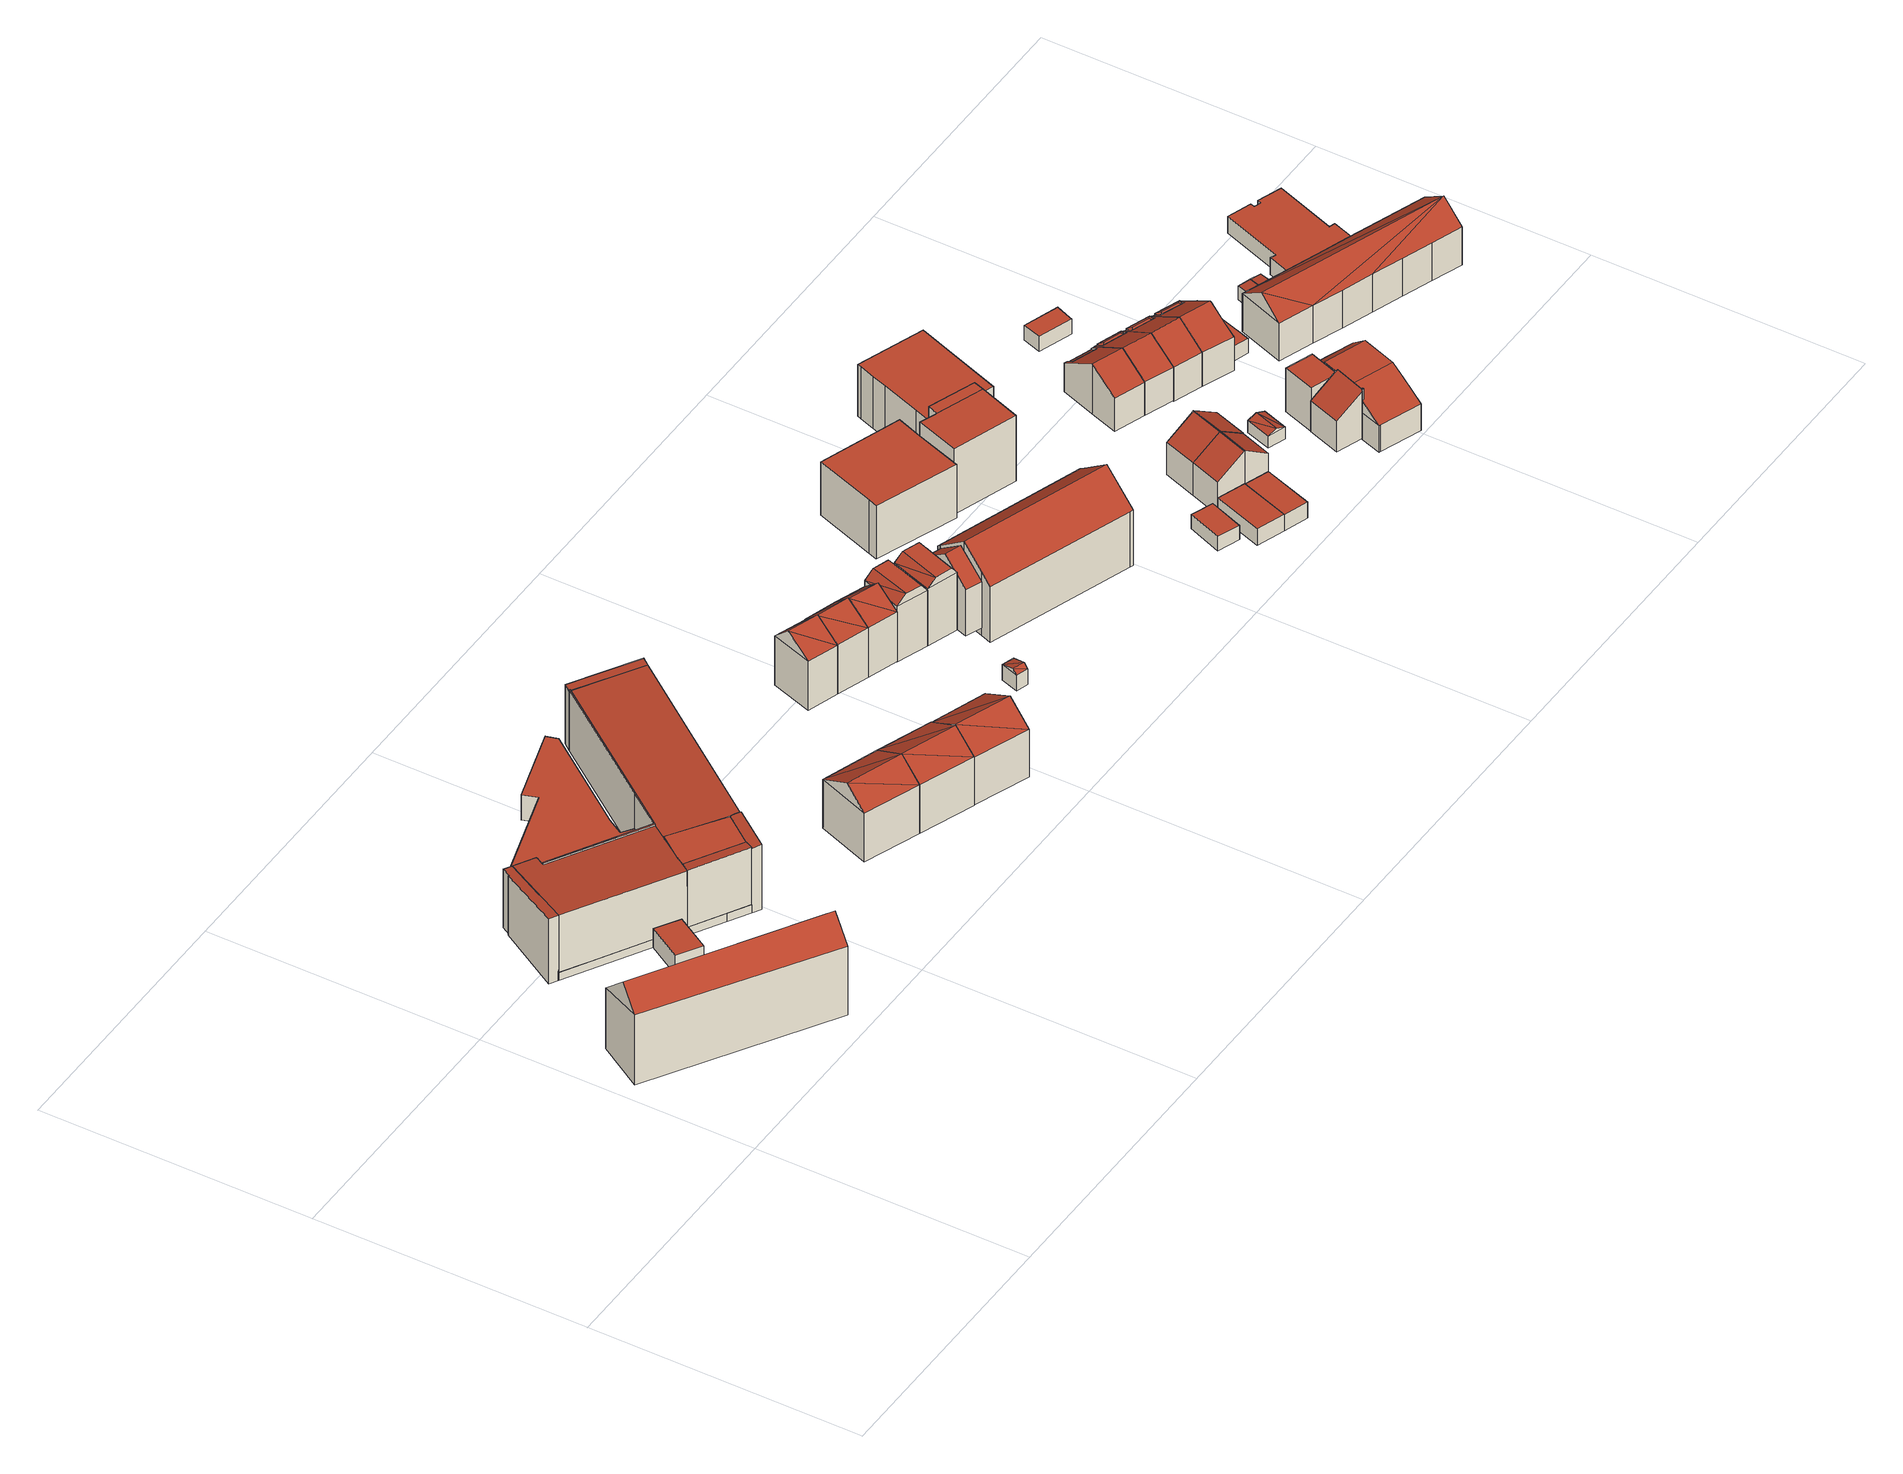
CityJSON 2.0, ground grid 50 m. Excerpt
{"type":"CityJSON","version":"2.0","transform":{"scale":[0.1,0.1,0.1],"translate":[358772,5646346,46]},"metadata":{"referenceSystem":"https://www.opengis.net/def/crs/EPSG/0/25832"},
"CityObjects":{
"building1":{"type":"Building","attributes":{"Gemeindeschluessel":"05315000","Geometrietyp2DReferenz":"3000","function":"31001_1000","roofType":"5000","measuredHeight":18.04},"address":[{"country":"Germany","locality":"Köln","thoroughfareNumber":"4","thoroughfareName":"Gaußstr."},{"country":"Germany","locality":"Köln","thoroughfareNumber":"2","thoroughfareName":"Gaußstr."}],"geometry":[{"type":"Solid","lod":"2","boundaries":[[[[0,1,2,3]],[[4,5,1,0]],[[6,7,5,4]],[[8,9,7,6]],[[3,2,9,8]],[[4,0,10,11,6]],[[11,10,3,8]],[[6,11,8]],[[3,10,0]],[[1,5,7,9,2]]]],"semantics":{"surfaces":[{"type":"WallSurface"},{"type":"RoofSurface"},{"type":"GroundSurface"}],"values":[[0,0,0,0,0,1,1,0,0,2]]}}]},
"building2":{"type":"Building","attributes":{"Gemeindeschluessel":"05315000","Geometrietyp2DReferenz":"3000","function":"51009_1610","roofType":"1000","measuredHeight":3.92},"geometry":[{"type":"Solid","lod":"2","boundaries":[[[[12,13,14,15]],[[16,17,13,12]],[[18,19,17,16]],[[15,14,19,18]],[[16,12,15,18]],[[13,17,19,14]]]],"semantics":{"surfaces":[{"type":"WallSurface"},{"type":"RoofSurface"},{"type":"GroundSurface"}],"values":[[0,0,0,0,1,2]]}}]},
"building3":{"type":"Building","attributes":{"Gemeindeschluessel":"05315000","Geometrietyp2DReferenz":"3000","function":"31001_2000"},"address":[{"country":"Germany","locality":"Köln","thoroughfareNumber":"184","thoroughfareName":"Deutz-Mülheimer Str."}],"children":["building3-1","building3-2","building3-3","building3-4","building3-5","building3-6","building3-7","building3-8","building3-9","building3-10","building3-11"]},
"building3-1":{"type":"BuildingPart","attributes":{"roofType":"2100","measuredHeight":13.25},"parents":["building3"],"geometry":[{"type":"Solid","lod":"2","boundaries":[[[[20,21,22,23]],[[24,25,21,20]],[[26,27,25,24]],[[28,29,27,26]],[[23,22,30,31]],[[28,26,24,20,23,31]],[[21,25,27,29,32,30,22]],[[32,33,28,31,30]],[[29,28,33,32]]]],"semantics":{"surfaces":[{"type":"WallSurface"},{"type":"RoofSurface"},{"type":"GroundSurface"},{"type":"ClosureSurface"}],"values":[[0,0,0,0,0,1,2,0,3]]}}]},
"building3-2":{"type":"BuildingPart","attributes":{"roofType":"1000","measuredHeight":1.6},"parents":["building3"],"geometry":[{"type":"Solid","lod":"2","boundaries":[[[[34,35,36,37]],[[38,39,35,34]],[[40,30,39,38]],[[41,32,30,40]],[[42,41,40,38,34,37,43]],[[35,39,30,32,44,45,36]],[[32,41,42,44]],[[44,42,43,45]],[[45,43,37,36]]]],"semantics":{"surfaces":[{"type":"WallSurface"},{"type":"RoofSurface"},{"type":"GroundSurface"},{"type":"ClosureSurface"}],"values":[[0,0,0,0,1,2,3,3,3]]}}]},
"building3-3":{"type":"BuildingPart","attributes":{"roofType":"1000","measuredHeight":12.9},"parents":["building3"],"geometry":[{"type":"Solid","lod":"2","boundaries":[[[[46,47,48,49,50,51]],[[52,53,54,55]],[[55,50,49,52]],[[48,47,56]],[[52,49,48,56,57,53]],[[57,56,47,46]],[[53,57,46,51,54]],[[54,51,50,55]]]],"semantics":{"surfaces":[{"type":"RoofSurface"},{"type":"GroundSurface"},{"type":"ClosureSurface"},{"type":"WallSurface"}],"values":[[0,1,2,3,2,3,2,2]]}}]},
"building3-4":{"type":"BuildingPart","attributes":{"roofType":"2100","measuredHeight":13.23},"parents":["building3"],"geometry":[{"type":"Solid","lod":"2","boundaries":[[[[58,59,29,28]],[[60,61,59,58]],[[62,63,61,60]],[[64,65,63,62]],[[66,67,65,64]],[[68,69,48,56,70,71,72,66,64,62,60,58,28,33]],[[59,61,63,65,67,73,74,75,53,52,45,44,32,29]],[[67,66,72,73]],[[73,72,71,74]],[[74,71,70,75]],[[76,49,48,69]],[[70,56,57]],[[53,57,56,48,49,52]],[[52,49,76,69,68,43,45]],[[75,70,57,53]],[[42,43,68,33,41]],[[32,44,42,41]],[[44,45,43,42]],[[29,32,41,33,28]]]],"semantics":{"surfaces":[{"type":"WallSurface"},{"type":"RoofSurface"},{"type":"GroundSurface"},{"type":"ClosureSurface"}],"values":[[0,0,0,0,0,1,2,3,3,3,0,0,3,3,3,0,3,3,3]]}}]},
"building3-5":{"type":"BuildingPart","attributes":{"roofType":"9999","measuredHeight":6.54},"parents":["building3"],"geometry":[{"type":"Solid","lod":"2","boundaries":[[[[77,78,79,80,81]],[[78,82,83,79]],[[77,84,82,78]],[[85,81,80,86]],[[86,80,79,83]],[[84,77,81,85]],[[86,83,82,84,85]]]],"semantics":{"surfaces":[{"type":"RoofSurface"},{"type":"WallSurface"},{"type":"GroundSurface"}],"values":[[0,1,1,1,1,1,2]]}}]},
"building3-6":{"type":"BuildingPart","attributes":{"roofType":"2100","measuredHeight":13.22},"parents":["building3"],"geometry":[{"type":"Solid","lod":"2","boundaries":[[[[81,85,81,87]],[[88,89,90,70,57,46,91,87,92]],[[54,53,75,93,83,86,85]],[[51,54,85,81,87,91]],[[51,91,46]],[[53,54,51,46,57]],[[57,70,75,53]],[[90,93,75,70]],[[93,90,89,88,79,83]],[[79,88,92,80]],[[86,83,79,80]],[[81,80,92,87]],[[85,86,80,81]]]],"semantics":{"surfaces":[{"type":"WallSurface"},{"type":"RoofSurface"},{"type":"GroundSurface"},{"type":"ClosureSurface"}],"values":[[0,1,2,3,0,3,3,3,3,0,3,0,3]]}}]},
"building3-7":{"type":"BuildingPart","attributes":{"roofType":"2100","measuredHeight":13.25},"parents":["building3"],"geometry":[{"type":"Solid","lod":"2","boundaries":[[[[94,95,76,69,96,97]],[[52,55,36,45]],[[68,96,69]],[[43,68,69,76,49,52,45]],[[55,50,49,76,95]],[[55,52,49,50]],[[94,97,98]],[[55,95,94,98,37,36]],[[37,98,97,96,68,43]],[[45,36,37,43]]]],"semantics":{"surfaces":[{"type":"RoofSurface"},{"type":"GroundSurface"},{"type":"WallSurface"},{"type":"ClosureSurface"}],"values":[[0,1,2,3,2,3,2,3,2,3]]}}]},
"building3-8":{"type":"BuildingPart","attributes":{"roofType":"1000","measuredHeight":5.08},"parents":["building3"],"geometry":[{"type":"Solid","lod":"2","boundaries":[[[[99,100,101,102]],[[103,104,100,99]],[[105,106,104,103]],[[107,108,106,105]],[[109,110,108,107]],[[111,112,110,109]],[[113,114,112,111]],[[115,116,114,113]],[[117,118,116,115]],[[119,120,118,117]],[[121,122,120,119]],[[123,124,122,121]],[[125,126,124,123]],[[121,119,117,115,113,111,109,107,105,103,99,102,127,125,123]],[[128,101,100,104,106,108,110,112,114,116,118,120,122,124,126]],[[126,125,127,128]],[[128,127,102,101]]]],"semantics":{"surfaces":[{"type":"WallSurface"},{"type":"RoofSurface"},{"type":"GroundSurface"},{"type":"ClosureSurface"}],"values":[[0,0,0,0,0,0,0,0,0,0,0,0,0,1,2,3,3]]}}]},
"building3-9":{"type":"BuildingPart","attributes":{"roofType":"2100","measuredHeight":13.27},"parents":["building3"],"geometry":[{"type":"Solid","lod":"2","boundaries":[[[[50,55,95]],[[129,130,84,77,131]],[[132,35,130,129]],[[98,36,35,132]],[[129,131,91,95,94,98,132]],[[55,54,85,84,130,35,36]],[[55,36,98,94,95]],[[50,95,91,51]],[[54,55,50,51]],[[81,87,91,131,77]],[[84,85,81,77]],[[54,51,91,87,81,85]]]],"semantics":{"surfaces":[{"type":"WallSurface"},{"type":"RoofSurface"},{"type":"GroundSurface"},{"type":"ClosureSurface"}],"values":[[0,0,0,0,1,2,3,0,3,0,3,3]]}}]},
"building3-10":{"type":"BuildingPart","attributes":{"roofType":"2100","measuredHeight":13.21},"parents":["building3"],"geometry":[{"type":"Solid","lod":"2","boundaries":[[[[133,134,135,136]],[[137,138,134,133]],[[139,78,82,138,137]],[[137,133,136,140,89,88,139]],[[134,138,82,83,93,135]],[[90,89,140]],[[79,78,139,88]],[[83,82,78,79]],[[93,83,79,88,89,90]],[[135,93,90,140,136]]]],"semantics":{"surfaces":[{"type":"WallSurface"},{"type":"RoofSurface"},{"type":"GroundSurface"},{"type":"ClosureSurface"}],"values":[[0,0,0,1,2,0,0,3,3,3]]}}]},
"building3-11":{"type":"BuildingPart","attributes":{"roofType":"1000","measuredHeight":12.34},"parents":["building3"],"geometry":[{"type":"Solid","lod":"2","boundaries":[[[[141,102,101,67,66,142]],[[143,136,135,126,125,144]],[[145,146,143,144,147,141,142,148,149]],[[67,101,128,126,135,93,75,74,73]],[[72,148,142,66]],[[67,73,72,66]],[[102,141,147,127]],[[128,101,102,127]],[[127,147,144,125]],[[126,128,127,125]],[[136,143,146,140]],[[135,136,140,90,93]],[[90,140,146,145,70]],[[75,93,90,70]],[[70,145,149,71]],[[74,75,70,71]],[[71,149,148,72]],[[73,74,71,72]]]],"semantics":{"surfaces":[{"type":"WallSurface"},{"type":"RoofSurface"},{"type":"GroundSurface"},{"type":"ClosureSurface"}],"values":[[0,0,1,2,0,3,0,3,0,3,0,3,0,3,0,3,0,3]]}}]},
"building4":{"type":"Building","attributes":{"Gemeindeschluessel":"05315000","Geometrietyp2DReferenz":"3000","function":"31001_1000","roofType":"3100","measuredHeight":13.25},"address":[{"country":"Germany","locality":"Köln","thoroughfareNumber":"7","thoroughfareName":"Gaußstr."}],"geometry":[{"type":"Solid","lod":"2","boundaries":[[[[150,151,152,153]],[[154,155,151,150]],[[156,157,155,154]],[[153,152,157,156]],[[150,158,154]],[[156,159,153]],[[158,150,153]],[[153,159,158]],[[154,158,159]],[[159,156,154]],[[151,155,157,152]]]],"semantics":{"surfaces":[{"type":"WallSurface"},{"type":"RoofSurface"},{"type":"GroundSurface"}],"values":[[0,0,0,0,0,0,1,1,1,1,2]]}}]},
"building5":{"type":"Building","attributes":{"Gemeindeschluessel":"05315000","Geometrietyp2DReferenz":"3000","function":"31001_1000","roofType":"3100","measuredHeight":13.28},"address":[{"country":"Germany","locality":"Köln","thoroughfareNumber":"9","thoroughfareName":"Gaußstr."}],"geometry":[{"type":"Solid","lod":"2","boundaries":[[[[160,161,151,150]],[[162,163,161,160]],[[154,155,163,162]],[[150,151,155,154]],[[160,164,162]],[[154,165,150]],[[164,160,150]],[[150,165,164]],[[162,164,165]],[[165,154,162]],[[161,163,155,151]]]],"semantics":{"surfaces":[{"type":"WallSurface"},{"type":"RoofSurface"},{"type":"GroundSurface"}],"values":[[0,0,0,0,0,0,1,1,1,1,2]]}}]},
"building6":{"type":"Building","attributes":{"Gemeindeschluessel":"05315000","Geometrietyp2DReferenz":"3000","function":"31001_1000","roofType":"3100","measuredHeight":13.26},"address":[{"country":"Germany","locality":"Köln","thoroughfareNumber":"11","thoroughfareName":"Gaußstr."}],"geometry":[{"type":"Solid","lod":"2","boundaries":[[[[166,167,168,169]],[[170,171,167,166]],[[172,173,171,170]],[[169,168,173,172]],[[166,174,170]],[[172,175,169]],[[174,166,169]],[[169,175,174]],[[170,174,175]],[[175,172,170]],[[167,171,173,168]]]],"semantics":{"surfaces":[{"type":"WallSurface"},{"type":"RoofSurface"},{"type":"GroundSurface"}],"values":[[0,0,0,0,0,0,1,1,1,1,2]]}}]},
"building7":{"type":"Building","attributes":{"Gemeindeschluessel":"05315000","Geometrietyp2DReferenz":"3000","function":"31001_1000","roofType":"3100","measuredHeight":13.09},"address":[{"country":"Germany","locality":"Köln","thoroughfareNumber":"1","thoroughfareName":"Juliusstr."}],"geometry":[{"type":"Solid","lod":"2","boundaries":[[[[176,177,178,179]],[[180,181,177,176]],[[182,183,181,180]],[[179,178,183,182]],[[176,184,180]],[[182,185,179]],[[184,176,179]],[[179,185,184]],[[180,184,185]],[[185,182,180]],[[177,181,183,178]]]],"semantics":{"surfaces":[{"type":"WallSurface"},{"type":"RoofSurface"},{"type":"GroundSurface"}],"values":[[0,0,0,0,0,0,1,1,1,1,2]]}}]},
"building8":{"type":"Building","attributes":{"Gemeindeschluessel":"05315000","Geometrietyp2DReferenz":"3000","function":"31001_1000","roofType":"3100","measuredHeight":12.98},"address":[{"country":"Germany","locality":"Köln","thoroughfareNumber":"3","thoroughfareName":"Juliusstr."}],"geometry":[{"type":"Solid","lod":"2","boundaries":[[[[186,187,177,188]],[[189,190,187,186]],[[191,181,190,189]],[[188,177,181,191]],[[186,192,189]],[[191,193,188]],[[192,186,188]],[[188,193,192]],[[189,192,193]],[[193,191,189]],[[187,190,181,177]]]],"semantics":{"surfaces":[{"type":"WallSurface"},{"type":"RoofSurface"},{"type":"GroundSurface"}],"values":[[0,0,0,0,0,0,1,1,1,1,2]]}}]},
"building9":{"type":"Building","attributes":{"Gemeindeschluessel":"05315000","Geometrietyp2DReferenz":"3000","function":"31001_1000","roofType":"3100","measuredHeight":3.98},"geometry":[{"type":"Solid","lod":"2","boundaries":[[[[194,195,196,197]],[[198,199,195,194]],[[200,201,199,198]],[[197,196,201,200]],[[194,202,198]],[[200,203,197]],[[202,194,197]],[[197,203,202]],[[198,202,203]],[[203,200,198]],[[195,199,201,196]]]],"semantics":{"surfaces":[{"type":"WallSurface"},{"type":"RoofSurface"},{"type":"GroundSurface"}],"values":[[0,0,0,0,0,0,1,1,1,1,2]]}}]},
"building10":{"type":"Building","attributes":{"Gemeindeschluessel":"05315000","Geometrietyp2DReferenz":"3000","function":"31001_1000","roofType":"3100","measuredHeight":13.05},"address":[{"country":"Germany","locality":"Köln","thoroughfareNumber":"5","thoroughfareName":"Juliusstr."}],"geometry":[{"type":"Solid","lod":"2","boundaries":[[[[204,205,187,186]],[[206,207,205,204]],[[189,190,207,206]],[[186,187,190,189]],[[204,208,206]],[[189,209,186]],[[208,204,186]],[[186,209,208]],[[206,208,209]],[[209,189,206]],[[205,207,190,187]]]],"semantics":{"surfaces":[{"type":"WallSurface"},{"type":"RoofSurface"},{"type":"GroundSurface"}],"values":[[0,0,0,0,0,0,1,1,1,1,2]]}}]},
"building11":{"type":"Building","attributes":{"Gemeindeschluessel":"05315000","Geometrietyp2DReferenz":"3000","function":"31001_1000","roofType":"9999","measuredHeight":12.93},"address":[{"country":"Germany","locality":"Köln","thoroughfareNumber":"7","thoroughfareName":"Juliusstr."}],"geometry":[{"type":"Solid","lod":"2","boundaries":[[[[210,211,212,213]],[[214,215,211,210]],[[216,217,215,214]],[[213,212,217,216]],[[218,219,210]],[[210,213,218]],[[210,219,220,214]],[[214,220,221]],[[221,216,214]],[[216,221,218,213]],[[219,218,221,220]],[[211,215,217,212]]]],"semantics":{"surfaces":[{"type":"WallSurface"},{"type":"RoofSurface"},{"type":"GroundSurface"}],"values":[[0,0,0,0,1,1,0,1,1,0,1,2]]}}]},
"building12":{"type":"Building","attributes":{"Gemeindeschluessel":"05315000","Geometrietyp2DReferenz":"3000","function":"31001_1000","roofType":"9999","measuredHeight":13.04},"address":[{"country":"Germany","locality":"Köln","thoroughfareNumber":"9","thoroughfareName":"Juliusstr."}],"geometry":[{"type":"Solid","lod":"2","boundaries":[[[[222,223,215,224]],[[225,226,223,222]],[[227,228,226,225]],[[229,217,228,227]],[[224,215,217,229]],[[230,231,224]],[[224,229,230]],[[232,233,222]],[[227,225,222,233]],[[233,232,234,231,230,235]],[[233,235,230,229,227]],[[231,234,232,222,224]],[[223,226,228,217,215]]]],"semantics":{"surfaces":[{"type":"WallSurface"},{"type":"RoofSurface"},{"type":"GroundSurface"}],"values":[[0,0,0,0,0,1,1,1,1,1,0,0,2]]}}]},
"building13":{"type":"Building","attributes":{"Gemeindeschluessel":"05315000","Geometrietyp2DReferenz":"3000","function":"31001_1000","roofType":"5000","measuredHeight":13.47},"geometry":[{"type":"Solid","lod":"2","boundaries":[[[[236,237,238,239]],[[240,241,237,236]],[[242,243,241,240]],[[244,245,243,242]],[[239,238,245,244]],[[246,247,236,239,244]],[[242,240,247,246]],[[236,247,240]],[[242,246,244]],[[237,241,243,245,238]]]],"semantics":{"surfaces":[{"type":"WallSurface"},{"type":"RoofSurface"},{"type":"GroundSurface"}],"values":[[0,0,0,0,0,1,1,0,0,2]]}}]},
"building14":{"type":"Building","attributes":{"Gemeindeschluessel":"05315000","Geometrietyp2DReferenz":"3000","function":"31001_1000","roofType":"3100","measuredHeight":16.35},"address":[{"country":"Germany","locality":"Köln","thoroughfareNumber":"9a","thoroughfareName":"Juliusstr."}],"geometry":[{"type":"Solid","lod":"2","boundaries":[[[[248,249,250,251]],[[252,253,249,248]],[[254,255,253,252]],[[256,257,255,254]],[[258,259,257,256]],[[260,261,259,258]],[[262,263,261,260]],[[264,265,263,262]],[[266,267,265,264]],[[268,269,267,266]],[[251,250,269,268]],[[262,260,258,256,254,252,264]],[[248,251,268,266,264,252]],[[249,253,255,257,259,261,263,265,267,269,250]]]],"semantics":{"surfaces":[{"type":"WallSurface"},{"type":"RoofSurface"},{"type":"GroundSurface"}],"values":[[0,0,0,0,0,0,0,0,0,0,0,1,1,2]]}}]},
"building15":{"type":"Building","attributes":{"Gemeindeschluessel":"05315000","Geometrietyp2DReferenz":"3000","function":"31001_1000","roofType":"1000","measuredHeight":10.87},"geometry":[{"type":"Solid","lod":"2","boundaries":[[[[270,271,272,273]],[[274,275,271,270]],[[276,277,275,274]],[[278,279,277,276]],[[280,281,279,278]],[[282,283,281,280]],[[273,272,283,282]],[[280,278,276,274,270,273,282]],[[271,275,277,279,281,283,272]]]],"semantics":{"surfaces":[{"type":"WallSurface"},{"type":"RoofSurface"},{"type":"GroundSurface"}],"values":[[0,0,0,0,0,0,0,1,2]]}}]},
"building16":{"type":"Building","attributes":{"Gemeindeschluessel":"05315000","Geometrietyp2DReferenz":"3000","function":"31001_2000","roofType":"1000","measuredHeight":2.83},"geometry":[{"type":"Solid","lod":"2","boundaries":[[[[284,285,286,287]],[[288,289,285,284]],[[290,291,289,288]],[[287,286,291,290]],[[288,284,287,290]],[[285,289,291,286]]]],"semantics":{"surfaces":[{"type":"WallSurface"},{"type":"RoofSurface"},{"type":"GroundSurface"}],"values":[[0,0,0,0,1,2]]}}]},
"building17":{"type":"Building","attributes":{"Gemeindeschluessel":"05315000","Geometrietyp2DReferenz":"3000","function":"31001_1000","roofType":"1000","measuredHeight":3.33},"geometry":[{"type":"Solid","lod":"2","boundaries":[[[[292,293,294,295]],[[296,297,293,292]],[[298,299,297,296]],[[295,294,299,298]],[[296,292,295,298]],[[293,297,299,294]]]],"semantics":{"surfaces":[{"type":"WallSurface"},{"type":"RoofSurface"},{"type":"GroundSurface"}],"values":[[0,0,0,0,1,2]]}}]},
"building18":{"type":"Building","attributes":{"Gemeindeschluessel":"05315000","Geometrietyp2DReferenz":"3000","function":"31001_1000","roofType":"1000","measuredHeight":3.29},"geometry":[{"type":"Solid","lod":"2","boundaries":[[[[300,297,299,301]],[[302,303,297,300]],[[304,305,303,302]],[[301,299,305,304]],[[302,300,301,304]],[[297,303,305,299]]]],"semantics":{"surfaces":[{"type":"WallSurface"},{"type":"RoofSurface"},{"type":"GroundSurface"}],"values":[[0,0,0,0,1,2]]}}]},
"building19":{"type":"Building","attributes":{"Gemeindeschluessel":"05315000","Geometrietyp2DReferenz":"3000","function":"31001_1000"},"address":[{"country":"Germany","locality":"Köln","thoroughfareNumber":"1","thoroughfareName":"Theodor-Brauer-Str."}],"children":["building19-1","building19-2","building19-3"]},
"building19-1":{"type":"BuildingPart","attributes":{"roofType":"1000","measuredHeight":13.36},"parents":["building19"],"geometry":[{"type":"Solid","lod":"2","boundaries":[[[[306,307,308,309]],[[310,311,307,306]],[[312,313,311,310]],[[314,315,313,312]],[[312,310,306,309,314]],[[308,307,311,313,315]],[[315,314,309,308]]]],"semantics":{"surfaces":[{"type":"WallSurface"},{"type":"RoofSurface"},{"type":"GroundSurface"},{"type":"ClosureSurface"}],"values":[[0,0,0,0,1,2,3]]}}]},
"building19-2":{"type":"BuildingPart","attributes":{"roofType":"1000","measuredHeight":10.6},"parents":["building19"],"geometry":[{"type":"Solid","lod":"2","boundaries":[[[[316,317,318,319]],[[320,321,317,316]],[[322,323,321,320]],[[324,325,326,327]],[[328,329,325,324]],[[330,331,329,328]],[[332,333,331,330]],[[334,335,333,332]],[[319,318,335,334]],[[332,330,328,324,327,322,320,316,319,334]],[[317,321,323,326,325,329,331,333,335,318]],[[323,322,327,326]]]],"semantics":{"surfaces":[{"type":"WallSurface"},{"type":"RoofSurface"},{"type":"GroundSurface"},{"type":"ClosureSurface"}],"values":[[0,0,0,0,0,0,0,0,0,1,2,3]]}}]},
"building19-3":{"type":"BuildingPart","attributes":{"roofType":"1000","measuredHeight":13.38},"parents":["building19"],"geometry":[{"type":"Solid","lod":"2","boundaries":[[[[309,308,323,322,336]],[[337,327,326,315,314]],[[314,309,336,337]],[[308,315,326,323]],[[315,308,309,314]],[[327,337,336,322]],[[323,326,327,322]]]],"semantics":{"surfaces":[{"type":"WallSurface"},{"type":"RoofSurface"},{"type":"GroundSurface"},{"type":"ClosureSurface"}],"values":[[0,0,1,2,3,0,3]]}}]},
"building20":{"type":"Building","attributes":{"Gemeindeschluessel":"05315000","Geometrietyp2DReferenz":"3000","function":"31001_1000"},"address":[{"country":"Germany","locality":"Köln","thoroughfareNumber":"9e","thoroughfareName":"Juliusstr."}],"children":["building20-1","building20-2"]},
"building20-1":{"type":"BuildingPart","attributes":{"roofType":"2100","measuredHeight":10.15},"parents":["building20"],"geometry":[{"type":"Solid","lod":"2","boundaries":[[[[338,339,340,341]],[[342,343,339,338]],[[344,345,343,342]],[[338,341,344,342]],[[340,339,343,345]],[[340,345,344,341]]]],"semantics":{"surfaces":[{"type":"WallSurface"},{"type":"RoofSurface"},{"type":"GroundSurface"},{"type":"ClosureSurface"}],"values":[[0,0,0,1,2,3]]}}]},
"building20-2":{"type":"BuildingPart","attributes":{"roofType":"2100","measuredHeight":10.14},"parents":["building20"],"geometry":[{"type":"Solid","lod":"2","boundaries":[[[[346,347,345,344]],[[348,349,347,346]],[[341,340,349,348]],[[346,344,341,348]],[[345,347,349,340]],[[345,340,341,344]]]],"semantics":{"surfaces":[{"type":"WallSurface"},{"type":"RoofSurface"},{"type":"GroundSurface"},{"type":"ClosureSurface"}],"values":[[0,0,0,1,2,3]]}}]},
"building21":{"type":"Building","attributes":{"Gemeindeschluessel":"05315000","Geometrietyp2DReferenz":"3000","function":"31001_1000","roofType":"2100","measuredHeight":10.09},"address":[{"country":"Germany","locality":"Köln","thoroughfareNumber":"9h","thoroughfareName":"Juliusstr."}],"geometry":[{"type":"Solid","lod":"2","boundaries":[[[[350,297,303,351]],[[352,353,297,350]],[[354,355,353,352]],[[351,303,355,354]],[[352,350,351,354]],[[297,353,355,303]]]],"semantics":{"surfaces":[{"type":"WallSurface"},{"type":"RoofSurface"},{"type":"GroundSurface"}],"values":[[0,0,0,0,1,2]]}}]},
"building22":{"type":"Building","attributes":{"Gemeindeschluessel":"05315000","Geometrietyp2DReferenz":"3000","function":"31001_1000","roofType":"2100","measuredHeight":10.29},"address":[{"country":"Germany","locality":"Köln","thoroughfareNumber":"9g","thoroughfareName":"Juliusstr."}],"geometry":[{"type":"Solid","lod":"2","boundaries":[[[[356,357,358,359]],[[360,361,357,356]],[[352,362,361,360]],[[359,358,362,352]],[[360,356,359,352]],[[357,361,362,358]]]],"semantics":{"surfaces":[{"type":"WallSurface"},{"type":"RoofSurface"},{"type":"GroundSurface"}],"values":[[0,0,0,0,1,2]]}}]},
"building23":{"type":"Building","attributes":{"Gemeindeschluessel":"05315000","Geometrietyp2DReferenz":"3000","function":"51009_1611","roofType":"3100","measuredHeight":3},"geometry":[{"type":"Solid","lod":"2","boundaries":[[[[363,364,365,366]],[[367,368,364,363]],[[369,370,368,367]],[[366,365,370,369]],[[363,371,367]],[[369,372,366]],[[372,371,363]],[[363,366,372]],[[369,367,371]],[[371,372,369]],[[364,368,370,365]]]],"semantics":{"surfaces":[{"type":"WallSurface"},{"type":"RoofSurface"},{"type":"GroundSurface"}],"values":[[0,0,0,0,0,0,1,1,1,1,2]]}}]},
"building24":{"type":"Building","attributes":{"Gemeindeschluessel":"05315000","Geometrietyp2DReferenz":"3000","function":"31001_1000","roofType":"3100","measuredHeight":10.17},"address":[{"country":"Germany","locality":"Köln","thoroughfareNumber":"26","thoroughfareName":"Juliusstr."}],"geometry":[{"type":"Solid","lod":"2","boundaries":[[[[373,374,375,376]],[[377,378,374,373]],[[379,380,378,377]],[[381,382,380,379]],[[383,384,382,381]],[[385,386,384,383]],[[387,388,386,385]],[[389,390,388,387]],[[391,392,390,389]],[[376,375,392,391]],[[385,383,381,379,377,373,376,387]],[[391,389,387,376]],[[374,378,380,382,384,386,388,390,392,375]]]],"semantics":{"surfaces":[{"type":"WallSurface"},{"type":"RoofSurface"},{"type":"GroundSurface"}],"values":[[0,0,0,0,0,0,0,0,0,0,1,1,2]]}}]},
"building25":{"type":"Building","attributes":{"Gemeindeschluessel":"05315000","Geometrietyp2DReferenz":"3000","function":"31001_1000","roofType":"2100","measuredHeight":9.74},"address":[{"country":"Germany","locality":"Köln","thoroughfareNumber":"13","thoroughfareName":"Juliusstr."}],"geometry":[{"type":"Solid","lod":"2","boundaries":[[[[393,394,395,396]],[[397,398,394,393]],[[399,400,398,397]],[[401,402,400,399]],[[403,404,402,401]],[[405,406,404,403]],[[407,408,406,405]],[[409,410,408,407]],[[411,412,410,409]],[[413,414,412,411]],[[396,395,414,413]],[[411,409,407,405,403,401,399,397,393,396,413]],[[394,398,400,402,404,406,408,410,412,414,395]]]],"semantics":{"surfaces":[{"type":"WallSurface"},{"type":"RoofSurface"},{"type":"GroundSurface"}],"values":[[0,0,0,0,0,0,0,0,0,0,0,1,2]]}}]},
"building26":{"type":"Building","attributes":{"Gemeindeschluessel":"05315000","Geometrietyp2DReferenz":"3000","function":"51009_1610","roofType":"2100","measuredHeight":6.44},"geometry":[{"type":"Solid","lod":"2","boundaries":[[[[415,416,417,418]],[[419,420,416,415]],[[421,422,420,419]],[[418,417,422,421]],[[419,415,418,421]],[[416,420,422,417]]]],"semantics":{"surfaces":[{"type":"WallSurface"},{"type":"RoofSurface"},{"type":"GroundSurface"}],"values":[[0,0,0,0,1,2]]}}]},
"building27":{"type":"Building","attributes":{"Gemeindeschluessel":"05315000","Geometrietyp2DReferenz":"3000","function":"31001_1000","roofType":"3100","measuredHeight":10.2},"address":[{"country":"Germany","locality":"Köln","thoroughfareNumber":"28","thoroughfareName":"Juliusstr."}],"geometry":[{"type":"Solid","lod":"2","boundaries":[[[[423,386,388,387]],[[424,425,386,423]],[[426,427,425,424]],[[428,429,427,426]],[[430,431,429,428]],[[432,433,431,430]],[[434,435,433,432]],[[436,437,435,434]],[[438,390,437,436]],[[387,388,390,438]],[[432,430,428,426,424,423,387,434]],[[438,436,434,387]],[[386,425,427,429,431,433,435,437,390,388]]]],"semantics":{"surfaces":[{"type":"WallSurface"},{"type":"RoofSurface"},{"type":"GroundSurface"}],"values":[[0,0,0,0,0,0,0,0,0,0,1,1,2]]}}]},
"building28":{"type":"Building","attributes":{"Gemeindeschluessel":"05315000","Geometrietyp2DReferenz":"3000","function":"31001_1000","roofType":"1000","measuredHeight":8.87},"address":[{"country":"Germany","locality":"Köln","thoroughfareNumber":"11","thoroughfareName":"Juliusstr."}],"geometry":[{"type":"Solid","lod":"2","boundaries":[[[[439,440,441,442]],[[443,444,440,439]],[[445,446,444,443]],[[447,448,446,445]],[[442,441,448,447]],[[445,443,439,442,447]],[[440,444,446,448,441]]]],"semantics":{"surfaces":[{"type":"WallSurface"},{"type":"RoofSurface"},{"type":"GroundSurface"}],"values":[[0,0,0,0,0,1,2]]}}]},
"building29":{"type":"Building","attributes":{"Gemeindeschluessel":"05315000","Geometrietyp2DReferenz":"3000","function":"51009_1610","roofType":"5000","measuredHeight":6.51},"geometry":[{"type":"Solid","lod":"2","boundaries":[[[[449,450,451,452]],[[453,454,450,449]],[[455,456,454,453]],[[452,451,456,455]],[[455,453,457]],[[457,453,449,458]],[[449,452,458]],[[458,452,455,457]],[[450,454,456,451]]]],"semantics":{"surfaces":[{"type":"WallSurface"},{"type":"RoofSurface"},{"type":"GroundSurface"}],"values":[[0,0,0,0,1,1,1,1,2]]}}]},
"building30":{"type":"Building","attributes":{"Gemeindeschluessel":"05315000","Geometrietyp2DReferenz":"3000","function":"31001_1000","roofType":"5000","measuredHeight":9.29},"address":[{"country":"Germany","locality":"Köln","thoroughfareNumber":"15","thoroughfareName":"Juliusstr."}],"geometry":[{"type":"Solid","lod":"2","boundaries":[[[[459,460,461,462]],[[463,464,460,459]],[[465,466,464,463]],[[467,468,466,465]],[[469,470,468,467]],[[471,472,470,469]],[[473,474,472,471]],[[475,476,474,473]],[[477,478,476,475]],[[479,480,478,477]],[[481,482,480,479]],[[483,484,482,481]],[[485,486,484,483]],[[487,488,486,485]],[[489,490,488,487]],[[462,461,490,489]],[[491,492,493,494,495,496,497,498,489,487,485,499]],[[500,501,502,503,504]],[[502,505,492,491,503]],[[492,505,473,471]],[[505,502,475,473]],[[502,501,477,475]],[[501,500,479,477]],[[500,504,481,479]],[[504,503,491,499,483,481]],[[498,462,489]],[[498,497,459,462]],[[497,496,463,459]],[[496,495,465,463]],[[495,494,467,465]],[[494,493,469,467]],[[493,492,471,469]],[[499,485,483]],[[460,464,466,468,470,472,474,476,478,480,482,484,486,488,490,461]]]],"semantics":{"surfaces":[{"type":"WallSurface"},{"type":"RoofSurface"},{"type":"GroundSurface"}],"values":[[0,0,0,0,0,0,0,0,0,0,0,0,0,0,0,0,1,1,1,0,0,0,0,0,0,0,0,0,0,0,0,0,0,2]]}}]},
"building31":{"type":"Building","attributes":{"Gemeindeschluessel":"05315000","Geometrietyp2DReferenz":"3000","function":"31001_1000","roofType":"3100","measuredHeight":10.42},"address":[{"country":"Germany","locality":"Köln","thoroughfareNumber":"30","thoroughfareName":"Juliusstr."}],"geometry":[{"type":"Solid","lod":"2","boundaries":[[[[506,507,508,434]],[[509,510,507,506]],[[511,512,510,509]],[[513,514,512,511]],[[515,516,514,513]],[[517,518,516,515]],[[519,520,518,517]],[[521,522,520,519]],[[436,523,522,521]],[[434,508,523,436]],[[517,515,513,511,509,506,434,519]],[[436,521,519,434]],[[507,510,512,514,516,518,520,522,523,508]]]],"semantics":{"surfaces":[{"type":"WallSurface"},{"type":"RoofSurface"},{"type":"GroundSurface"}],"values":[[0,0,0,0,0,0,0,0,0,0,1,1,2]]}}]},
"building32":{"type":"Building","attributes":{"Gemeindeschluessel":"05315000","Geometrietyp2DReferenz":"3000","function":"51009_1610","roofType":"5000","measuredHeight":6.43},"geometry":[{"type":"Solid","lod":"2","boundaries":[[[[524,525,526,527]],[[528,529,525,524]],[[530,531,529,528]],[[527,526,531,530]],[[530,528,532]],[[532,528,524,533]],[[524,527,533]],[[533,527,530,532]],[[525,529,531,526]]]],"semantics":{"surfaces":[{"type":"WallSurface"},{"type":"RoofSurface"},{"type":"GroundSurface"}],"values":[[0,0,0,0,1,1,1,1,2]]}}]},
"building33":{"type":"Building","attributes":{"Gemeindeschluessel":"05315000","Geometrietyp2DReferenz":"3000","function":"31001_2460","roofType":"1000","measuredHeight":2.94},"geometry":[{"type":"Solid","lod":"2","boundaries":[[[[534,535,536,537]],[[538,539,535,534]],[[540,541,539,538]],[[542,543,541,540]],[[537,536,543,542]],[[540,538,534,537,542]],[[535,539,541,543,536]]]],"semantics":{"surfaces":[{"type":"WallSurface"},{"type":"RoofSurface"},{"type":"GroundSurface"}],"values":[[0,0,0,0,0,1,2]]}}]},
"building34":{"type":"Building","attributes":{"Gemeindeschluessel":"05315000","Geometrietyp2DReferenz":"3000","function":"31001_1000","roofType":"3100","measuredHeight":10.49},"address":[{"country":"Germany","locality":"Köln","thoroughfareNumber":"32","thoroughfareName":"Juliusstr."}],"geometry":[{"type":"Solid","lod":"2","boundaries":[[[[521,522,544,545]],[[546,520,522,521]],[[547,518,520,546]],[[548,549,518,547]],[[550,551,549,548]],[[552,553,551,550]],[[554,555,553,552]],[[556,557,555,554]],[[558,559,557,556]],[[560,561,559,558]],[[562,563,561,560]],[[545,544,563,562]],[[556,554,552,550,548,547,546,558]],[[521,545,562,560,558,546]],[[522,520,518,549,551,553,555,557,559,561,563,544]]]],"semantics":{"surfaces":[{"type":"WallSurface"},{"type":"RoofSurface"},{"type":"GroundSurface"}],"values":[[0,0,0,0,0,0,0,0,0,0,0,0,1,1,2]]}}]},
"building35":{"type":"Building","attributes":{"Gemeindeschluessel":"05315000","Geometrietyp2DReferenz":"3000","function":"51009_1610","roofType":"5000","measuredHeight":6.51},"geometry":[{"type":"Solid","lod":"2","boundaries":[[[[564,565,566,567]],[[568,569,565,564]],[[570,571,569,568]],[[567,566,571,570]],[[570,568,572]],[[572,568,564,573]],[[564,567,573]],[[573,567,570,572]],[[565,569,571,566]]]],"semantics":{"surfaces":[{"type":"WallSurface"},{"type":"RoofSurface"},{"type":"GroundSurface"}],"values":[[0,0,0,0,1,1,1,1,2]]}}]},
"building36":{"type":"Building","attributes":{"Gemeindeschluessel":"05315000","Geometrietyp2DReferenz":"3000","function":"31001_2460","roofType":"1000","measuredHeight":3.01},"geometry":[{"type":"Solid","lod":"2","boundaries":[[[[574,575,576,577]],[[578,579,575,574]],[[580,581,579,578]],[[582,583,581,580]],[[584,585,583,582]],[[586,587,585,584]],[[577,576,587,586]],[[584,582,580,578,574,577,586]],[[575,579,581,583,585,587,576]]]],"semantics":{"surfaces":[{"type":"WallSurface"},{"type":"RoofSurface"},{"type":"GroundSurface"}],"values":[[0,0,0,0,0,0,0,1,2]]}}]},
"building37":{"type":"Building","attributes":{"Gemeindeschluessel":"05315000","Geometrietyp2DReferenz":"3000","function":"31001_1000","roofType":"2100","measuredHeight":3.04},"geometry":[{"type":"Solid","lod":"2","boundaries":[[[[588,589,590,591]],[[592,593,589,588]],[[594,595,593,592]],[[596,597,595,594]],[[598,599,597,596]],[[591,590,599,598]],[[596,594,592,588,591,598]],[[589,593,595,597,599,590]]]],"semantics":{"surfaces":[{"type":"WallSurface"},{"type":"RoofSurface"},{"type":"GroundSurface"}],"values":[[0,0,0,0,0,0,1,2]]}}]},
"building38":{"type":"Building","attributes":{"Gemeindeschluessel":"05315000","Geometrietyp2DReferenz":"3000","function":"31001_1000","roofType":"2100","measuredHeight":3.04},"geometry":[{"type":"Solid","lod":"2","boundaries":[[[[598,599,600,601]],[[596,597,599,598]],[[602,603,597,596]],[[604,605,603,602]],[[606,607,605,604]],[[601,600,607,606]],[[604,602,596,598,601,606]],[[599,597,603,605,607,600]]]],"semantics":{"surfaces":[{"type":"WallSurface"},{"type":"RoofSurface"},{"type":"GroundSurface"}],"values":[[0,0,0,0,0,0,1,2]]}}]},
"building39":{"type":"Building","attributes":{"Gemeindeschluessel":"05315000","Geometrietyp2DReferenz":"3000","function":"31001_1000","roofType":"5000","measuredHeight":11.18},"address":[{"country":"Germany","locality":"Köln","thoroughfareNumber":"34","thoroughfareName":"Juliusstr."},{"country":"Germany","locality":"Köln","thoroughfareNumber":"38","thoroughfareName":"Juliusstr."},{"country":"Germany","locality":"Köln","thoroughfareNumber":"42","thoroughfareName":"Juliusstr."},{"country":"Germany","locality":"Köln","thoroughfareNumber":"40","thoroughfareName":"Juliusstr."},{"country":"Germany","locality":"Köln","thoroughfareNumber":"36","thoroughfareName":"Juliusstr."},{"country":"Germany","locality":"Köln","thoroughfareNumber":"44","thoroughfareName":"Juliusstr."}],"geometry":[{"type":"Solid","lod":"2","boundaries":[[[[608,609,610,611]],[[612,613,609,608]],[[614,615,613,612]],[[616,617,615,614]],[[618,619,617,616]],[[620,621,619,618]],[[622,623,621,620]],[[624,625,623,622]],[[626,627,625,624]],[[628,629,627,626]],[[611,610,629,628]],[[630,614,612,608,611]],[[611,631,630]],[[622,620,618,616,630]],[[626,624,622,630]],[[626,630,631]],[[631,628,626]],[[630,616,614]],[[631,611,628]],[[609,613,615,617,619,621,623,625,627,629,610]]]],"semantics":{"surfaces":[{"type":"WallSurface"},{"type":"RoofSurface"},{"type":"GroundSurface"}],"values":[[0,0,0,0,0,0,0,0,0,0,0,1,1,1,1,1,1,0,0,2]]}}]},
"building40":{"type":"Building","attributes":{"Gemeindeschluessel":"05315000","Geometrietyp2DReferenz":"3000","function":"31001_1000","roofType":"1000","measuredHeight":2.5},"geometry":[{"type":"Solid","lod":"2","boundaries":[[[[632,633,634,635]],[[636,637,633,632]],[[638,639,637,636]],[[635,634,639,638]],[[636,632,635,638]],[[633,637,639,634]]]],"semantics":{"surfaces":[{"type":"WallSurface"},{"type":"RoofSurface"},{"type":"GroundSurface"}],"values":[[0,0,0,0,1,2]]}}]},
"building41":{"type":"Building","attributes":{"Gemeindeschluessel":"05315000","Geometrietyp2DReferenz":"3000","function":"31001_1000","roofType":"1000","measuredHeight":3.44},"geometry":[{"type":"Solid","lod":"2","boundaries":[[[[640,641,642,643]],[[644,645,641,640]],[[646,647,645,644]],[[648,649,647,646]],[[650,651,649,648]],[[652,653,651,650]],[[654,655,653,652]],[[656,657,655,654]],[[658,659,657,656]],[[660,661,659,658]],[[662,663,661,660]],[[664,665,663,662]],[[666,667,665,664]],[[643,642,667,666]],[[664,662,660,658,656,654,652,650,648,646,644,640,643,666]],[[641,645,647,649,651,653,655,657,659,661,663,665,667,642]]]],"semantics":{"surfaces":[{"type":"WallSurface"},{"type":"RoofSurface"},{"type":"GroundSurface"}],"values":[[0,0,0,0,0,0,0,0,0,0,0,0,0,0,1,2]]}}]}
},
"vertices":[
[61,308,151],[61,308,27],[10,224,27],[10,224,170],[376,116,151],[376,116,27],[366,99,170],[366,99,27],[325,28,167],[325,28,27],[30,257,208],[346,64,208],
[309,372,63],[309,372,24],[271,309,24],[271,309,63],[351,346,63],[351,346,24],[314,283,63],[314,283,24],
[220,582,142],[220,582,21],[153,467,21],[153,467,154],[222,581,142],[222,581,21],[232,598,140],[232,598,21],[246,590,140],[246,590,21],[168,458,21],[168,458,154],[168,459,21],[168,459,154],
[462,286,37],[462,286,21],[463,287,21],[463,287,37],[425,308,37],[425,308,21],[168,458,37],[168,459,37],[215,431,37],[364,344,37],[215,431,21],[364,344,21],
[495,368,150],[419,419,150],[386,375,150],[375,359,150],[472,302,150],[512,356,150],[375,359,21],[419,419,21],[512,356,21],[472,302,21],[419,419,145],[419,419,142],
[282,569,140],[282,569,21],[282,567,140],[282,567,21],[273,553,142],[273,553,21],[284,546,142],[284,546,21],[283,545,142],[283,545,21],[364,344,153],[370,353,153],[441,449,142],[271,549,142],[272,551,142],[272,551,21],[271,549,21],[441,449,21],[375,359,152],
[527,345,87],[753,652,87],[752,652,87],[526,347,87],[520,351,87],[753,652,21],[752,652,21],[527,345,21],[520,351,21],[526,347,21],
[520,351,153],[752,652,153],[714,680,149],[648,729,142],[512,356,152],[526,347,153],[648,729,21],
[470,299,152],[472,302,152],[364,344,154],[463,287,154],[463,287,152],
[386,486,72],[386,486,21],[385,485,21],[385,485,72],[295,539,72],[295,539,21],[310,565,72],[310,565,21],[300,570,72],[300,570,21],[269,588,72],[269,588,21],[292,627,72],[292,627,21],[475,681,72],[475,681,21],[466,708,72],[466,708,21],[605,749,72],[605,749,21],[611,728,72],[611,728,21],[486,559,72],[486,559,21],[469,530,72],[469,530,21],[488,516,72],[488,516,21],[441,452,72],[441,452,21],
[477,277,154],[477,277,21],[527,345,154],[462,286,152],
[657,744,142],[657,744,21],[646,730,21],[646,730,142],[763,666,153],[763,666,21],[753,652,153],[648,729,143],
[385,485,145],[283,545,145],[646,730,145],[488,516,145],[441,449,145],[648,729,145],[441,452,145],[272,551,145],[271,549,145],
[795,260,122],[795,260,23],[691,296,23],[691,296,122],[758,161,122],[758,161,23],[655,199,122],[655,199,23],[773,202,156],[670,239,156],
[896,224,122],[896,224,23],[859,123,122],[859,123,23],[875,166,156],[773,203,156],
[999,188,121],[999,188,24],[896,224,24],[896,224,121],[961,85,121],[961,85,24],[859,123,121],[859,123,24],[978,130,157],[875,167,157],
[1005,520,119],[1005,520,19],[948,540,19],[948,540,119],[980,445,119],[980,445,19],[923,464,119],[923,464,19],[995,490,150],[938,509,150],
[1065,501,120],[1065,501,19],[1005,520,120],[1039,425,120],[1039,425,19],[980,445,120],[1055,471,149],[995,491,149],
[1162,235,53],[1162,235,21],[1140,243,21],[1140,243,53],[1151,203,53],[1151,203,21],[1129,210,53],[1129,210,21],[1154,211,61],[1132,219,61],
[1121,481,120],[1121,481,19],[1095,406,120],[1095,406,19],[1110,450,149],[1055,469,149],
[1121,481,132],[1121,481,18],[1095,406,18],[1095,406,132],[1178,462,132],[1178,462,18],[1152,386,132],[1152,386,18],[1112,400,148],[1137,476,148],[1166,466,148],[1141,390,148],
[1235,442,135],[1235,442,18],[1178,462,135],[1235,440,135],[1235,440,18],[1209,367,135],[1209,367,18],[1152,386,135],[1168,381,149],[1194,457,149],[1226,446,149],[1199,370,149],[1211,451,149],[1197,371,149],
[1209,367,130],[1209,367,19],[1202,347,19],[1202,347,113],[1235,440,116],[1235,440,19],[1264,430,116],[1264,430,19],[1232,336,113],[1232,336,19],[1249,385,153],[1219,395,153],
[1232,336,133],[1232,336,3],[1225,316,3],[1225,316,116],[1246,376,167],[1246,376,3],[1264,430,122],[1264,430,3],[1265,432,120],[1265,432,3],[1267,437,116],[1267,437,3],[1540,344,116],[1540,344,3],[1538,340,119],[1538,340,3],[1519,283,167],[1519,283,3],[1498,222,116],[1498,222,3],[1492,224,116],[1492,224,3],
[1305,585,116],[1305,585,7],[1299,569,7],[1299,569,116],[1344,697,116],[1344,697,7],[1494,645,116],[1494,645,7],[1477,598,116],[1477,598,7],[1450,519,116],[1450,519,7],[1448,513,116],[1448,513,7],
[1607,183,45],[1607,183,16],[1583,120,16],[1583,120,45],[1647,168,45],[1647,168,16],[1623,105,45],[1623,105,16],
[1658,166,49],[1658,166,15],[1626,75,15],[1626,75,49],[1709,148,49],[1709,148,15],[1678,57,49],[1678,57,15],
[1709,148,48],[1678,57,48],[1754,132,48],[1754,132,15],[1723,42,48],[1723,42,15],
[1568,478,144],[1568,478,10],[1596,555,10],[1596,555,144],[1450,519,144],[1450,519,10],[1477,598,144],[1477,598,10],[1509,586,144],[1509,586,10],
[1683,689,116],[1683,689,10],[1696,725,10],[1696,725,116],[1637,561,116],[1637,561,10],[1602,574,116],[1602,574,10],[1526,634,116],[1526,634,10],[1516,605,10],[1516,605,116],[1551,706,116],[1551,706,10],[1560,733,116],[1560,733,10],[1570,761,116],[1570,761,10],[1573,769,116],[1573,769,10],
[1602,574,144],[1516,605,144],
[1709,148,115],[1709,148,14],[1729,205,14],[1729,205,115],[1658,166,80],[1658,166,14],[1678,223,80],[1678,223,14],
[1699,284,80],[1699,284,14],[1750,266,115],[1750,266,14],
[1709,148,116],[1754,132,85],[1729,205,116],[1729,205,15],[1774,190,85],[1774,190,15],
[1795,251,86],[1795,251,13],[1750,266,13],[1750,266,116],[1774,190,86],[1774,190,13],[1729,205,13],
[1853,230,36],[1853,230,12],[1837,183,12],[1837,183,36],[1886,219,36],[1886,219,12],[1870,172,36],[1870,172,12],[1870,225,42],[1854,178,42],
[1785,522,74],[1785,522,15],[1762,457,15],[1762,457,117],[1790,520,74],[1790,520,15],[1785,507,83],[1785,507,15],[1832,491,83],[1832,491,15],[1836,504,74],[1836,504,15],[1842,502,74],[1842,502,15],[1819,437,117],[1819,437,15],[1801,386,83],[1801,386,15],[1744,406,83],[1744,406,15],
[1937,70,111],[1937,70,13],[1937,72,13],[1937,72,111],[1934,71,109],[1934,71,13],[1933,70,109],[1933,70,13],[1932,70,108],[1932,70,13],[1884,87,75],[1884,87,13],[1905,147,75],[1905,147,13],[1906,147,76],[1906,147,13],[1954,130,109],[1954,130,13],[1956,129,110],[1956,129,13],[1936,73,110],[1936,73,13],
[1790,520,72],[1790,520,17],[1785,507,17],[1785,507,81],[1836,504,72],[1836,504,17],[1832,491,81],[1832,491,17],
[1842,502,75],[1847,500,75],[1847,500,15],[1842,487,83],[1842,487,15],[1888,471,83],[1888,471,15],[1893,484,75],[1893,484,15],[1897,483,75],[1897,483,15],[1873,418,117],[1873,418,15],[1855,366,83],[1855,366,15],[1801,386,84],
[1926,205,101],[1926,205,12],[1906,147,12],[1906,147,101],[1976,187,101],[1976,187,12],[1956,129,101],[1956,129,12],[1954,130,101],[1954,130,12],
[1847,500,77],[1847,500,16],[1842,487,16],[1842,487,77],[1893,484,77],[1893,484,16],[1888,471,77],[1888,471,16],[1884,480,81],[1851,491,81],
[1933,70,65],[1933,70,11],[1932,70,11],[1932,70,65],[1934,71,65],[1934,71,11],[1937,70,65],[1937,70,11],[1937,72,65],[1937,72,11],[1936,73,65],[1936,73,11],[1944,95,65],[1944,95,11],[1956,129,65],[1956,129,11],[1967,159,65],[1967,159,11],[1977,187,65],[1977,187,11],[1980,186,65],[1980,186,11],[2053,160,65],[2053,160,11],[2012,42,65],[2012,42,11],[1998,3,65],[1998,3,11],[1922,30,65],[1922,30,11],[1919,31,65],[1919,31,11],[2021,68,104],[1944,95,104],[1936,73,91],[1937,72,90],[1937,70,89],[1934,71,89],[1933,70,88],[1932,70,89],[2012,42,88],[1980,186,80],[1977,187,80],[1967,159,104],[2043,132,104],[2053,160,80],[1956,129,104],
[1897,483,74],[1897,483,13],[1873,418,13],[1902,481,74],[1902,481,13],[1898,468,82],[1898,468,13],[1942,452,82],[1942,452,13],[1947,465,74],[1947,465,13],[1951,464,74],[1951,464,13],[1928,399,117],[1928,399,13],[1909,347,82],[1909,347,13],[1855,366,13],
[1902,481,77],[1902,481,16],[1898,468,16],[1898,468,77],[1947,465,77],[1947,465,16],[1942,452,77],[1942,452,16],[1938,461,80],[1906,472,80],
[1844,604,48],[1844,604,18],[1906,582,18],[1906,582,48],[1855,638,48],[1855,638,18],[1919,616,48],[1919,616,18],[1908,587,48],[1908,587,18],
[1967,324,13],[1967,324,82],[1928,399,118],[1951,464,73],[1957,462,73],[1957,462,13],[1953,449,82],[1953,449,13],[1998,433,81],[1998,433,13],[2003,445,73],[2003,445,13],[2007,444,73],[2007,444,13],[1985,378,118],[1985,378,13],[1985,377,117],[1985,377,13],[1974,345,95],[1974,345,13],
[1957,462,76],[1957,462,15],[1953,449,15],[1953,449,76],[2003,445,76],[2003,445,15],[1998,433,76],[1998,433,15],[1994,441,80],[1961,453,80],
[2000,372,38],[2000,372,8],[1990,340,8],[1990,340,38],[1985,377,38],[1985,377,8],[2007,444,38],[2007,444,8],[2012,459,38],[2012,459,8],[2056,445,38],[2056,445,8],[2019,330,38],[2019,330,8],
[2111,371,43],[2111,371,13],[2108,363,13],[2108,363,43],[2103,373,43],[2103,373,13],[2115,407,41],[2115,407,13],[2139,399,41],[2139,399,13],[2124,357,43],[2124,357,13],
[2138,353,13],[2138,353,43],[2158,392,41],[2158,392,13],[2147,358,43],[2147,358,13],[2140,360,43],[2140,360,13],
[2212,308,88],[2212,308,11],[2056,363,11],[2056,363,88],[2241,298,88],[2241,298,11],[2400,241,88],[2400,241,11],[2369,154,88],[2369,154,11],[2313,174,88],[2313,174,11],[2257,194,88],[2257,194,11],[2201,214,88],[2201,214,11],[2144,234,88],[2144,234,11],[2089,254,88],[2089,254,11],[2025,277,88],[2025,277,11],[2384,196,122],[2040,318,122],
[2221,335,40],[2221,335,15],[2212,308,15],[2212,308,40],[2250,325,40],[2250,325,15],[2241,298,40],[2241,298,15],
[2299,483,48],[2299,483,14],[2296,476,14],[2296,476,48],[2343,467,48],[2343,467,14],[2303,355,48],[2303,355,14],[2314,352,48],[2314,352,14],[2299,308,48],[2299,308,14],[2250,325,48],[2250,325,14],[2221,335,48],[2221,335,14],[2176,351,48],[2176,351,14],[2192,395,48],[2192,395,14],[2202,391,48],[2202,391,14],[2242,503,48],[2242,503,14],[2286,488,48],[2286,488,14],[2284,480,48],[2284,480,14]
]}
